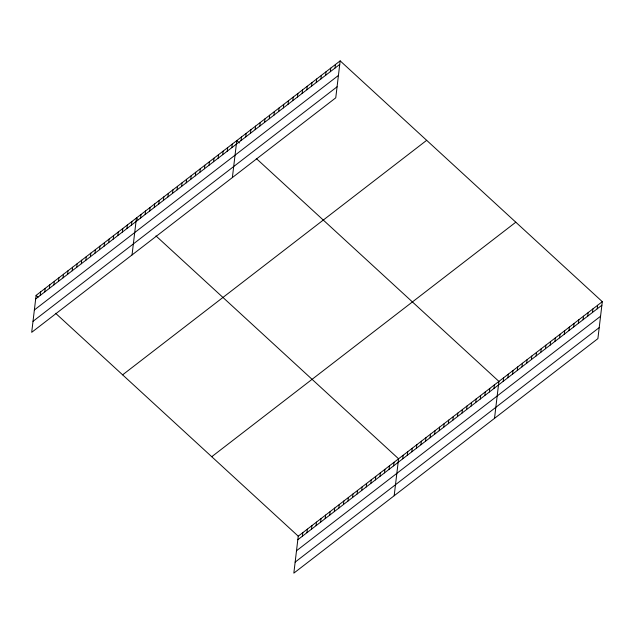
<?xml version="1.0" encoding="UTF-8"?>
<svg xmlns="http://www.w3.org/2000/svg" width="634" height="634" viewBox="0 0 634 634"><rect width="100%" height="100%" fill="white"/><g stroke="black" fill="none" stroke-linecap="round" stroke-linejoin="round"><path stroke-width="0.95" d="M340.165 60.864L36.106 295.373L31.7 332.335L335.758 97.826L340.165 60.864L602.3 301.665L597.894 338.627L293.835 573.136L298.242 536.174L602.3 301.665M40.243 295.412L40.671 291.854M44.808 291.894L45.228 288.335M49.365 288.375L49.793 284.817M53.93 284.856L54.35 281.298M58.486 281.337L58.914 277.779M63.051 277.827L63.471 274.268M67.608 274.308L68.036 270.75M72.173 270.789L72.593 267.231M76.73 267.271L77.158 263.712M81.295 263.752L81.715 260.194M85.852 260.233L86.279 256.675M90.416 256.715L90.836 253.156M94.973 253.196L95.401 249.637M99.538 249.685L99.958 246.127M104.095 246.166L104.523 242.608M108.66 242.648L109.08 239.089M113.217 239.129L113.645 235.571M117.781 235.61L118.201 232.052M122.338 232.092L122.766 228.533M126.903 228.573L127.323 225.015M131.46 225.062L131.888 221.504M132.038 254.947L136.445 217.985L138.394 219.776M140.582 218.025L141.01 214.466M145.146 214.506L145.566 210.948M149.703 210.987L150.131 207.429M154.268 207.469L154.688 203.91M158.825 203.95L159.253 200.392M163.39 200.431L163.81 196.873M167.947 196.92L168.375 193.362M172.511 193.402L172.931 189.843M177.068 189.883L177.496 186.325M181.633 186.364L182.053 182.806M186.19 182.846L186.618 179.287M190.755 179.327L191.175 175.769M195.312 175.808L195.74 172.25M199.876 172.297L200.296 168.739M204.433 168.779L204.861 165.22M208.998 165.26L209.418 161.702M213.555 161.741L213.983 158.183M218.12 158.223L218.54 154.664M222.677 154.704L223.105 151.146M227.241 151.185L227.661 147.627M231.798 147.667L232.226 144.108M232.377 177.56L236.783 140.597L239.39 142.983M241.063 140.526L241.483 136.968M245.762 136.904L246.182 133.346M250.462 133.283L250.882 129.724M255.153 129.653L255.581 126.095M259.853 126.031L260.281 122.473M264.552 122.41L264.98 118.851M269.252 118.78L269.68 115.222M273.951 115.158L274.379 111.6M278.651 111.536L279.079 107.978M283.35 107.907L283.778 104.348M288.05 104.285L288.478 100.727M292.749 100.663L293.177 97.105M297.449 97.042L297.869 93.483M302.149 93.412L302.569 89.854M306.848 89.79L307.268 86.232M311.548 86.169L311.968 82.61M316.247 82.539L316.667 78.981M320.947 78.917L321.367 75.359M325.646 75.295L326.066 71.737M330.346 71.666L330.766 68.107M335.037 68.044L335.465 64.486M302.378 536.213L302.806 532.655M306.943 532.695L307.363 529.136M311.5 529.176L311.928 525.618M316.065 525.657L316.485 522.099M320.622 522.139L321.05 518.58M325.187 518.628L325.607 515.07M329.743 515.109L330.171 511.551M334.308 511.59L334.728 508.032M338.865 508.072L339.293 504.513M343.43 504.553L343.85 500.995M347.987 501.034L348.415 497.476M352.552 497.516L352.972 493.957M357.108 493.997L357.536 490.439M361.673 490.486L362.093 486.928M366.23 486.967L366.658 483.409M370.795 483.449L371.215 479.89M375.352 479.93L375.78 476.372M379.917 476.411L380.337 472.853M384.473 472.893L384.901 469.334M389.038 469.374L389.458 465.816M393.595 465.863L394.023 462.305M394.174 495.748L398.58 458.786L155.956 235.903M402.717 458.826L403.145 455.267M407.282 455.307L407.702 451.749M411.838 451.788L412.266 448.23M416.403 448.27L416.823 444.711M420.96 444.751L421.388 441.193M425.525 441.232L425.945 437.674M430.082 437.722L430.51 434.163M434.647 434.203L435.067 430.644M439.204 430.684L439.631 427.126M443.768 427.165L444.188 423.607M448.325 423.647L448.753 420.088M452.89 420.128L453.31 416.57M457.447 416.609L457.875 413.051M462.012 413.099L462.432 409.54M466.569 409.58L466.996 406.022M471.133 406.061L471.553 402.503M475.69 402.542L476.118 398.984M480.255 399.024L480.675 395.465M484.812 395.505L485.24 391.947M489.377 391.986L489.797 388.428M493.934 388.476L494.361 384.909M494.512 418.361L498.918 381.399L256.294 158.516M503.198 381.327L503.618 377.769M507.897 377.706L508.317 374.147M512.597 374.084L513.017 370.525M517.296 370.454L517.716 366.896M521.988 366.832L522.416 363.274M526.688 363.211L527.116 359.652M531.387 359.581L531.815 356.023M536.087 355.959L536.515 352.401M540.786 352.338L541.214 348.779M545.486 348.708L545.914 345.15M550.185 345.086L550.613 341.528M554.885 341.464L555.313 337.906M559.584 337.843L560.012 334.284M564.284 334.213L564.704 330.655M568.983 330.591L569.403 327.033M573.683 326.97L574.103 323.411M578.382 323.34L578.802 319.782M583.082 319.718L583.502 316.16M587.781 316.097L588.201 312.538M592.481 312.467L592.901 308.909M597.18 308.845L597.6 305.287M35.686 298.931L339.737 64.422M34.371 309.955L338.421 75.446M33.016 321.311L337.074 86.803M122.616 374.837L426.666 140.328M211.74 456.71L515.799 222.201M297.822 539.732L601.872 305.223M296.506 550.756L600.564 316.247M295.151 562.112L599.209 327.604M36.106 295.373L38.056 297.164M55.618 313.291L298.242 536.174"/></g></svg>
